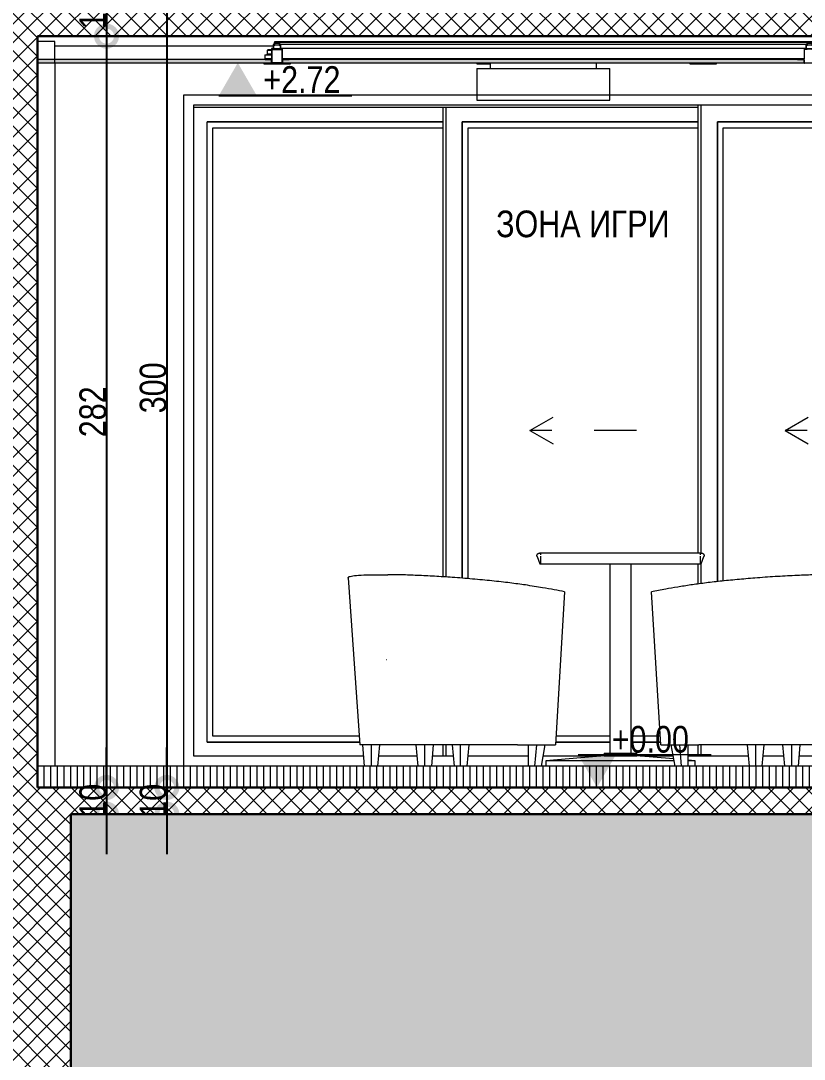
# Model space of a CAD drawing. Header units: centimetres. Extents: x 0 to 25250, y 0 to 2250.
# Drawn here: x 10702 to 10996.3, y 197.9 to 587.7 of the extents above; entities that cross this region are included whole.
import ezdxf

# ---------------------------------------------------------------- set-up
doc = ezdxf.new("R2010")
doc.units = ezdxf.units.CM
doc.linetypes.add('17-View-1$0$Dash', pattern=[31.75, 15.875, -15.875])
doc.linetypes.add('20-View-2$0$Dash', pattern=[31.75, 15.875, -15.875])
for name, color, linetype, lineweight in [('A-ANNO-DIMS', 7, 'Continuous', 9), ('A-ANNO-NOTE', 7, 'Continuous', 9), ('A-AREA-IDEN', 7, 'Continuous', 9), ('A-CLNG', 7, 'Continuous', 15), ('A-CLNG-PATT', 7, 'Continuous', 15), ('A-DETL', 7, 'Continuous', 9), ('A-DETL-GENF', 7, 'Continuous', 9), ('A-DETL-MBND', 7, 'Continuous', 9), ('A-DOOR', 7, 'Continuous', 9), ('A-DOOR-FRAM', 7, 'Continuous', 15), ('A-FLOR-FNSH', 7, 'Continuous', 9), ('A-FLOR-LEVL', 7, 'Continuous', 9), ('A-FLOR-MCUT', 7, 'Continuous', 9), ('A-FLOR-PATT', 7, 'Continuous', 9), ('A-GENM', 7, 'Continuous', 9), ('A-GLAZ', 7, 'Continuous', 5), ('A-GLAZ-HDLN', 7, '17-View-1$0$Dash', 5), ('A-WALL', 7, 'Continuous', 9), ('A-WALL-PATT', 7, 'Continuous', 9), ('E-LITE-EQPM', 7, 'Continuous', 9), ('G-ANNO-DIMS', 7, 'Continuous', 9), ('I-FURN', 7, 'Continuous', 9), ('S-COLS', 7, 'Continuous', 9)]:
    doc.layers.add(name, color=color, linetype=linetype, lineweight=lineweight)
doc.styles.add('20-View-2$0$Arial Narrow', font='ARIALN.TTF', dxfattribs={"height": 10})
doc.styles.add('20-View-2$0$Arial Narrow_1', font='ARIALN.TTF', dxfattribs={"height": 10})
doc.dimstyles.new('20-View-2$0$TEC_DIM', dxfattribs={"dimscale": 30.48, "dimtxt": 10.23431, "dimasz": 0.492126, "dimexe": 0.393701, "dimexo": 0.246063, "dimgap": 0, "dimtad": 1, "dimdec": 0, "dimzin": 0, "dimdsep": 46, "dimtxsty": '20-View-2$0$Arial Narrow', "dimblk1": '20-View-2$0$_DotSmall', "dimblk2": '20-View-2$0$_DotSmall', "dimsah": 1, "dimcen": 0.09, "dimazin": 0, "dimtfac": 1, "dimtdec": 4, "dimtix": 1, "dimtmove": 0, "dimatfit": 3, "dimfxl": 1, "dimtvp": 1, "dimtolj": 1, "dimtzin": 0, "dimarcsym": 2})
pattern_1 = [(45, (10354.618, 595.541), (-3.535534, 3.535534), []), (135, (10354.618, 595.541), (-3.535534, -3.535534), [])]

# ---------------------------------------------------------------- blocks, each defined once
blk = doc.blocks.new('TU SF 1 - Schiebetüre Aufgesetzt - ML - 885 x 2135-2435080-2-2')
at = {"layer": 'A-DOOR-FRAM'}
for p, q in [((1370.64, 280), (1364.14, 280)), ((1364.14, 280), (1364.14, 272)), ((1370.64, 272), (1370.64, 280)), ((1364.14, 272), (1370.64, 272))]:
    blk.add_line(p, q, dxfattribs=at)
blk = doc.blocks.new('TU SF 1 - Schiebetüre Aufgesetzt - ML - 885 x 2135-2435081-2-2')
at = {"layer": 'A-DOOR', "lineweight": 15}
blk.add_line((1370.64, 272), (1370.64, 8), dxfattribs=at)
blk = doc.blocks.new('SLIDING - TRIPLE - SL_SL_SL - 300x252-2510870-2-2')
at = {"layer": 'A-GLAZ'}
for p, q in [((1422.94, 11.8), (1422.94, 256.2)), ((1422.94, 256.2), (1715.34, 256.2)), ((1612.33, 255.25), (1422.94, 255.25)), ((1516.5, 79.08), (1516.5, 255.25)), ((1517.53, 255.25), (1517.53, 79.01)), ((1517.53, 255.25), (1517.53, 79.01)), ((1612.33, 88), (1612.33, 256.05)), ((1613.36, 256.05), (1612.33, 256.05)), ((1613.36, 256.05), (1613.36, 88)), ((1613.36, 256.05), (1613.36, 88)), ((1715.34, 256.05), (1613.36, 256.05)), ((1715.34, 256.2), (1715.34, 11.8)), ((1427.89, 17), (1427.89, 249.85)), ((1516.5, 249.85), (1427.89, 249.85)), ((1427.89, 249.85), (1516.5, 249.85)), ((1427.89, 17), (1427.89, 249.85)), ((1523.73, 249.85), (1523.73, 78.56)), ((1612.33, 249.85), (1523.73, 249.85)), ((1523.73, 78.56), (1523.73, 249.85)), ((1523.73, 249.85), (1612.33, 249.85)), ((1619.56, 249.85), (1619.56, 77.27)), ((1710.39, 249.85), (1619.56, 249.85)), ((1619.56, 77.27), (1619.56, 249.85)), ((1619.56, 249.85), (1710.39, 249.85)), ((1710.39, 249.85), (1710.39, 17)), ((1710.39, 249.85), (1710.39, 17)), ((1430.09, 247.65), (1516.5, 247.65)), ((1430.09, 19.2), (1430.09, 247.65)), ((1525.93, 78.38), (1525.93, 247.65)), ((1525.93, 247.65), (1612.33, 247.65)), ((1621.76, 77.51), (1621.76, 247.65)), ((1621.76, 247.65), (1708.19, 247.65)), ((1708.19, 247.65), (1708.19, 19.2)), ((1714.09, 136.8), (1711.69, 136.8)), ((1711.69, 136.74), (1711.69, 136.8)), ((1711.69, 135.67), (1711.69, 136.74)), ((1714.09, 136.8), (1714.09, 136.74)), ((1714.09, 136.74), (1714.09, 135.67)), ((1711.69, 135.52), (1711.69, 135.67)), ((1711.69, 135.52), (1711.69, 113)), ((1714.09, 135.67), (1714.09, 135.52)), ((1714.09, 113), (1714.09, 135.52)), ((1711.22, 117.5), (1711.22, 104.83)), ((1714.57, 104.83), (1714.57, 117.5)), ((1612.33, 76.39), (1612.33, 84)), ((1613.36, 84), (1613.36, 76.53)), ((1613.36, 84), (1613.36, 76.53)), ((1427.89, 17), (1485.14, 17)), ((1485.14, 17), (1427.89, 17)), ((1484.99, 19.2), (1430.09, 19.2)), ((1516.5, 11.8), (1516.5, 16)), ((1517.53, 16), (1517.53, 11.8)), ((1517.53, 16), (1517.53, 11.8)), ((1558.74, 17), (1579.14, 17)), ((1579.14, 17), (1558.74, 17)), ((1579.14, 19.2), (1558.87, 19.2)), ((1598.11, 19.2), (1587.14, 19.2)), ((1587.14, 17), (1598.24, 17)), ((1598.24, 17), (1587.14, 17)), ((1612.33, 11.8), (1612.33, 16)), ((1613.36, 16), (1613.36, 11.8)), ((1613.36, 16), (1613.36, 11.8)), ((1671.84, 17), (1710.39, 17)), ((1710.39, 17), (1671.84, 17)), ((1708.19, 19.2), (1671.98, 19.2)), ((1486.7, 11.8), (1422.94, 11.8)), ((1506.83, 11.8), (1492.32, 11.8)), ((1520.28, 11.8), (1512.45, 11.8)), ((1548.54, 11.8), (1525.91, 11.8)), ((1575.72, 11.8), (1554.16, 11.8)), ((1602.82, 11.8), (1590.57, 11.8)), ((1631.07, 11.8), (1608.44, 11.8)), ((1644.52, 11.8), (1636.7, 11.8)), ((1664.66, 11.8), (1650.15, 11.8)), ((1715.34, 11.8), (1670.28, 11.8))]:
    blk.add_line(p, q, dxfattribs=at)
for centre, radius, start, end in [((1712.89, 117.5), 1.68, 135.8789, 180), ((1712.89, 117.5), 1.67, 0, 44.1211), ((1712.89, 113), 1.2, 180, 360), ((1712.89, 104.83), 1.67, 180, 360)]:
    blk.add_arc(centre, radius, start, end, dxfattribs=at)
at = {"layer": 'A-GLAZ-HDLN'}
for p, q in [((1549.14, 134), (1557.8, 139)), ((1644.98, 134), (1653.64, 139)), ((1549.14, 134), (1557.8, 129)), ((1589.14, 134), (1549.14, 134)), ((1644.98, 134), (1653.64, 129)), ((1684.98, 134), (1644.98, 134))]:
    blk.add_line(p, q, dxfattribs=at)
blk = doc.blocks.new('Furniture_Table_Cafe - Furniture_Table_Cafe-V39-2-2')
at = {"layer": 'I-FURN', "color": 253, "true_color": 0xaaaaaa}
for p, q in [((1551.83, 86.64), (1552.84, 84)), ((1553.14, 88), (1553.14, 87.3)), ((1553.14, 86.85), (1553.14, 84)), ((1613.14, 87.3), (1613.14, 88)), ((1613.14, 84), (1613.14, 86.85)), ((1613.44, 84), (1614.46, 86.64)), ((1552.84, 84), (1613.44, 84)), ((1579.14, 84), (1579.14, 12.92)), ((1587.14, 12.92), (1587.14, 84)), ((1577.06, 11.92), (1555.14, 10)), ((1577.06, 12.92), (1577.06, 11.92)), ((1577.06, 12.92), (1589.23, 12.92)), ((1577.06, 11.92), (1589.23, 11.92)), ((1589.23, 11.92), (1589.23, 12.92)), ((1603.01, 10.71), (1589.23, 11.92)), ((1555.14, 10), (1555.14, 8)), ((1603.24, 10), (1555.14, 10)), ((1611.14, 10), (1608.44, 10.24)), ((1611.14, 10), (1608.49, 10)), ((1611.14, 8), (1611.14, 10))]:
    blk.add_line(p, q, dxfattribs=at)
at = {"layer": 'I-FURN', "color": 253, "true_color": 0xaaaaaa, "flags": 128}
for points in [[(1551.83, 86.64), (1551.82, 86.68), (1551.8, 86.72), (1551.79, 86.76), (1551.78, 86.79), (1551.78, 86.83), (1551.77, 86.87), (1551.77, 86.91), (1551.76, 86.95), (1551.76, 86.99), (1551.76, 87.03), (1551.77, 87.07), (1551.77, 87.11), (1551.77, 87.15), (1551.78, 87.19), (1551.79, 87.23), (1551.8, 87.27), (1551.81, 87.31), (1551.82, 87.35), (1551.84, 87.38), (1551.86, 87.42), (1551.87, 87.46), (1551.89, 87.49), (1551.91, 87.53), (1551.93, 87.56), (1551.96, 87.59), (1551.98, 87.62), (1552.01, 87.65), (1552.03, 87.68), (1552.06, 87.71), (1552.09, 87.74), (1552.12, 87.77), (1552.15, 87.79), (1552.18, 87.82), (1552.22, 87.84), (1552.25, 87.86), (1552.29, 87.88), (1552.32, 87.9), (1552.36, 87.91), (1552.39, 87.93), (1552.43, 87.94), (1552.47, 87.96), (1552.51, 87.97), (1552.55, 87.98), (1552.59, 87.98), (1552.63, 87.99), (1552.67, 88), (1552.71, 88), (1552.75, 88), (1552.76, 88)], [(1613.52, 88), (1613.5, 88), (1613.43, 88), (1613.31, 88), (1613.14, 88), (1612.92, 88), (1612.65, 88), (1612.34, 88), (1611.98, 88), (1611.58, 88), (1611.13, 88), (1610.63, 88), (1610.09, 88), (1609.51, 88), (1608.88, 88), (1608.22, 88), (1607.51, 88), (1606.77, 88), (1605.98, 88), (1605.16, 88), (1604.31, 88), (1603.42, 88), (1602.5, 88), (1601.55, 88), (1600.57, 88), (1599.56, 88), (1598.52, 88), (1597.46, 88), (1596.38, 88), (1595.28, 88), (1594.15, 88), (1593.01, 88), (1591.85, 88), (1590.68, 88), (1589.5, 88), (1588.31, 88), (1587.11, 88), (1585.9, 88), (1584.69, 88), (1583.47, 88), (1582.26, 88), (1581.04, 88), (1579.83, 88), (1578.63, 88), (1577.43, 88), (1576.24, 88), (1575.06, 88), (1573.9, 88), (1572.75, 88), (1571.62, 88), (1570.5, 88), (1569.41, 88), (1568.33, 88), (1567.28, 88), (1566.26, 88), (1565.26, 88), (1564.3, 88), (1563.36, 88), (1562.45, 88), (1561.58, 88), (1560.74, 88), (1559.94, 88), (1559.17, 88), (1558.45, 88), (1557.76, 88), (1557.11, 88), (1556.51, 88), (1555.94, 88), (1555.42, 88), (1554.95, 88), (1554.52, 88), (1554.13, 88), (1553.8, 88), (1553.51, 88), (1553.26, 88), (1553.07, 88), (1552.92, 88), (1552.82, 88), (1552.77, 88), (1552.76, 88)], [(1552.76, 88), (1552.79, 88), (1552.86, 88), (1552.98, 88), (1553.15, 88)], [(1613.11, 88), (1613.22, 88), (1613.37, 88), (1613.47, 88), (1613.52, 88), (1613.52, 88)], [(1613.52, 88), (1613.56, 88), (1613.6, 88), (1613.64, 87.99), (1613.68, 87.99), (1613.72, 87.98), (1613.76, 87.97), (1613.8, 87.96), (1613.84, 87.95), (1613.88, 87.94), (1613.91, 87.92), (1613.95, 87.9), (1613.99, 87.89), (1614.02, 87.87), (1614.06, 87.85), (1614.09, 87.83), (1614.12, 87.8), (1614.15, 87.78), (1614.18, 87.75), (1614.21, 87.72), (1614.24, 87.7), (1614.27, 87.67), (1614.29, 87.64), (1614.32, 87.61), (1614.34, 87.57), (1614.37, 87.54), (1614.39, 87.51), (1614.41, 87.47), (1614.42, 87.44), (1614.44, 87.4), (1614.46, 87.36), (1614.47, 87.32), (1614.48, 87.29), (1614.49, 87.25), (1614.5, 87.21), (1614.51, 87.17), (1614.52, 87.13), (1614.52, 87.09), (1614.52, 87.05), (1614.52, 87.01), (1614.52, 86.97), (1614.52, 86.93), (1614.52, 86.89), (1614.51, 86.85), (1614.51, 86.81), (1614.5, 86.77), (1614.49, 86.73), (1614.48, 86.7), (1614.46, 86.66), (1614.46, 86.64)]]:
    blk.add_lwpolyline(points, dxfattribs=at)
blk = doc.blocks.new('Furniture_Crescent_Armchair - 870x580x380mm-V40-2-2')
at = {"layer": 'I-FURN', "color": 253, "true_color": 0xaaaaaa}
blk.add_line((1480.82, 78.72), (1485.2, 16), dxfattribs=at)
blk.add_open_spline([(1480.85, 78.84), (1480.8, 78.76), (1480.81, 78.68), (1480.86, 78.59)], degree=3, dxfattribs=at)
blk = doc.blocks.new('Furniture_Crescent_Armchair - 870x580x380mm-V41-2-2')
at = {"layer": 'I-FURN', "color": 253, "true_color": 0xaaaaaa}
for p, q in [((1661.25, 79.85), (1665.5, 79.85)), ((1671.78, 16), (1676.16, 78.72)), ((1598.3, 16), (1594.84, 73.47)), ((1598.3, 16), (1612.53, 16)), ((1602.08, 16), (1603.49, 8)), ((1605.26, 16), (1605.97, 8)), ((1608.44, 16), (1608.44, 8)), ((1658.1, 16), (1612.53, 16)), ((1630.7, 16), (1631.41, 8)), ((1633.88, 16), (1633.88, 8)), ((1636.36, 8), (1637.07, 16)), ((1644.86, 8), (1644.15, 16)), ((1647.33, 16), (1647.33, 8)), ((1650.52, 16), (1649.81, 8)), ((1662.34, 16), (1658.1, 16)), ((1671.78, 16), (1662.34, 16)), ((1664.29, 16), (1665, 8)), ((1667.47, 8), (1667.47, 16)), ((1670.65, 16), (1669.95, 8))]:
    blk.add_line(p, q, dxfattribs=at)
at = {"layer": 'I-FURN', "color": 253, "true_color": 0xaaaaaa, "flags": 128}
blk.add_lwpolyline([(1661.56, 48), (1661.66, 48), (1661.76, 47.99)], dxfattribs=at)
at = {"layer": 'I-FURN', "color": 253, "true_color": 0xaaaaaa}
for points, knots in [([(1661.25, 79.85), (1660.35, 79.85), (1658.47, 79.84), (1654.34, 79.76), (1648.65, 79.55), (1641.25, 79.15), (1633.9, 78.63), (1626.9, 78.03), (1620.49, 77.39), (1615.58, 76.82), (1612, 76.35), (1610.36, 76.12), (1609.56, 76)], [-1, -1, -1, -1, -0.933824, -0.867647, -0.735294, -0.602941, -0.470588, -0.352941, -0.235294, -0.117647, -0.058824, 0, 0, 0, 0]), ([(1665.5, 79.85), (1666.3, 79.85), (1667.82, 79.84), (1670.54, 79.78), (1673.29, 79.61), (1675.43, 79.29), (1676.19, 78.93), (1676.17, 78.68), (1676.11, 78.59)], [0, 0, 0, 0, 0.0588235, 0.1176471, 0.2352941, 0.3529412, 0.4705882, 0.5294118, 0.5294118, 0.5294118, 0.5294118]), ([(1609.56, 76), (1607.85, 75.74), (1604.57, 75.23), (1599.56, 74.38), (1596.47, 73.8), (1594.84, 73.47)], [-1, -1, -1, -1, -0.7, -0.4, 0, 0, 0, 0])]:
    blk.add_open_spline(points, degree=3, knots=knots, dxfattribs=at)
blk = doc.blocks.new('Furniture_Crescent_Armchair - 870x580x380mm-V42-2-2')
at = {"layer": 'I-FURN', "color": 253, "true_color": 0xaaaaaa}
for p, q in [((1480.82, 78.72), (1485.2, 16)), ((1491.48, 79.85), (1495.72, 79.85)), ((1562.14, 73.47), (1558.68, 16)), ((1494.64, 16), (1485.2, 16)), ((1487.03, 8), (1486.32, 16)), ((1489.51, 16), (1489.51, 8)), ((1491.98, 8), (1492.69, 16)), ((1498.88, 16), (1494.64, 16)), ((1544.45, 16), (1498.88, 16)), ((1507.17, 8), (1506.46, 16)), ((1509.64, 8), (1509.64, 16)), ((1512.83, 16), (1512.12, 8)), ((1519.91, 16), (1520.62, 8)), ((1523.09, 8), (1523.09, 16)), ((1525.57, 8), (1526.28, 16)), ((1544.45, 16), (1558.68, 16)), ((1548.54, 8), (1548.54, 16)), ((1551.01, 8), (1551.72, 16)), ((1553.48, 8), (1554.9, 16))]:
    blk.add_line(p, q, dxfattribs=at)
at = {"layer": 'I-FURN', "color": 253, "true_color": 0xaaaaaa, "flags": 128}
blk.add_lwpolyline([(1495.23, 47.99), (1495.33, 48), (1495.42, 48)], dxfattribs=at)
at = {"layer": 'I-FURN', "color": 253, "true_color": 0xaaaaaa}
for points, knots in [([(1480.86, 78.59), (1480.73, 78.79), (1481, 79.15), (1482.99, 79.55), (1485.89, 79.76), (1488.88, 79.84), (1490.58, 79.85), (1491.48, 79.85)], [0.4705882, 0.4705882, 0.4705882, 0.4705882, 0.6029412, 0.7352941, 0.8676471, 0.9338235, 1, 1, 1, 1]), ([(1547.41, 76), (1546.52, 76.13), (1544.66, 76.4), (1540.59, 76.92), (1534.95, 77.56), (1527.59, 78.26), (1520.24, 78.84), (1513.23, 79.29), (1506.77, 79.61), (1501.81, 79.78), (1498.19, 79.84), (1496.53, 79.85), (1495.72, 79.85)], [-1, -1, -1, -1, -0.933824, -0.867647, -0.735294, -0.602941, -0.470588, -0.352941, -0.235294, -0.117647, -0.058824, 0, 0, 0, 0]), ([(1562.14, 73.47), (1560.92, 73.72), (1558.32, 74.22), (1553.47, 75.06), (1549.7, 75.66), (1547.41, 76)], [-1, -1, -1, -1, -0.7, -0.4, 0, 0, 0, 0])]:
    blk.add_open_spline(points, degree=3, knots=knots, dxfattribs=at)
blk = doc.blocks.new('Spot Elevations - ELEVATION_PROJECT-150941-2-2')
at = {"layer": 'A-ANNO-NOTE'}
blk.add_hatch(color=256, dxfattribs=at).paths.add_polyline_path([(1558.35, 312.39), (1572.66, 312.39), (1565.5, 300)])
blk.add_line((1558.35, 312.39), (1608.35, 312.39), dxfattribs=at)
blk = doc.blocks.new('20-View-2$0$_DotSmall')
at = {"color": 0, "linetype": 'ByBlock', "const_width": 0.5}
blk.add_lwpolyline([(-0.0625, 0, 1), (0.0625, 0, 1)], format="xyb", close=True, dxfattribs=at)
blk = doc.blocks.new('*D3055')
at = {"layer": 'A-ANNO-DIMS', "color": 0, "lineweight": -2, "transparency": 16777216}
for p, q in [((10729.39, 599.88), (10722.24, 599.88)), ((10734.24, 599.88), (10734.24, 581.88)), ((10729.39, 581.88), (10722.24, 581.88))]:
    blk.add_line(p, q, dxfattribs=at)
at = {"layer": 'A-ANNO-DIMS', "color": 0, "lineweight": -2, "transparency": 16777216, "xscale": 15, "yscale": 15, "zscale": 15}
for p, rotation in [((10734.24, 599.88), 90), ((10734.24, 581.88), 270)]:
    blk.add_blockref('20-View-2$0$_DotSmall', p, dxfattribs=dict(at, rotation=rotation))
at = {"layer": 'A-ANNO-DIMS', "color": 0, "transparency": 16777216, "insert": (10729.13, 590.88), "char_height": 10, "width": 15.2053, "attachment_point": 5, "rotation": 90, "style": '20-View-2$0$Arial Narrow'}
blk.add_mtext('\\A1;18', dxfattribs=at)
blk = doc.blocks.new('*D3056')
at = {"layer": 'A-ANNO-DIMS', "color": 0, "lineweight": -2, "transparency": 16777216}
for p, q in [((10729.39, 581.88), (10722.24, 581.88)), ((10734.24, 581.88), (10734.24, 299.88)), ((10729.39, 299.88), (10722.24, 299.88))]:
    blk.add_line(p, q, dxfattribs=at)
at = {"layer": 'A-ANNO-DIMS', "color": 0, "lineweight": -2, "transparency": 16777216, "xscale": 15, "yscale": 15, "zscale": 15}
for p, rotation in [((10734.24, 581.88), 90), ((10734.24, 299.88), 270)]:
    blk.add_blockref('20-View-2$0$_DotSmall', p, dxfattribs=dict(at, rotation=rotation))
at = {"layer": 'A-ANNO-DIMS', "color": 0, "transparency": 16777216, "insert": (10729.13, 440.88), "char_height": 10, "width": 22.8079, "attachment_point": 5, "rotation": 90, "style": '20-View-2$0$Arial Narrow'}
blk.add_mtext('\\A1;282', dxfattribs=at)
blk = doc.blocks.new('*D3057')
at = {"layer": 'A-ANNO-DIMS', "color": 0, "lineweight": -2, "transparency": 16777216}
for p, q in [((10734.24, 299.88), (10734.24, 314.88)), ((10729.39, 299.88), (10722.24, 299.88)), ((10734.24, 299.88), (10734.24, 289.88)), ((10729.39, 289.88), (10722.24, 289.88)), ((10734.24, 289.88), (10734.24, 274.88))]:
    blk.add_line(p, q, dxfattribs=at)
at = {"layer": 'A-ANNO-DIMS', "color": 0, "lineweight": -2, "transparency": 16777216, "xscale": 15, "yscale": 15, "zscale": 15}
for p, rotation in [((10734.24, 299.88), 270), ((10734.24, 289.88), 90)]:
    blk.add_blockref('20-View-2$0$_DotSmall', p, dxfattribs=dict(at, rotation=rotation))
at = {"layer": 'A-ANNO-DIMS', "color": 0, "transparency": 16777216, "insert": (10729.13, 294.88), "char_height": 10, "width": 15.2053, "attachment_point": 5, "rotation": 90, "style": '20-View-2$0$Arial Narrow'}
blk.add_mtext('\\A1;10', dxfattribs=at)
blk = doc.blocks.new('*D3059')
at = {"layer": 'A-ANNO-DIMS', "color": 0, "lineweight": -2, "transparency": 16777216}
for p, q in [((10752.04, 599.88), (10744.89, 599.88)), ((10756.89, 599.88), (10756.89, 299.88)), ((10752.04, 299.88), (10744.89, 299.88))]:
    blk.add_line(p, q, dxfattribs=at)
at = {"layer": 'A-ANNO-DIMS', "color": 0, "lineweight": -2, "transparency": 16777216, "xscale": 15, "yscale": 15, "zscale": 15}
for p, rotation in [((10756.89, 599.88), 90), ((10756.89, 299.88), 270)]:
    blk.add_blockref('20-View-2$0$_DotSmall', p, dxfattribs=dict(at, rotation=rotation))
at = {"layer": 'A-ANNO-DIMS', "color": 0, "transparency": 16777216, "insert": (10751.79, 449.88), "char_height": 10, "width": 22.8079, "attachment_point": 5, "rotation": 90, "style": '20-View-2$0$Arial Narrow'}
blk.add_mtext('\\A1;300', dxfattribs=at)
blk = doc.blocks.new('*D3060')
at = {"layer": 'A-ANNO-DIMS', "color": 0, "lineweight": -2, "transparency": 16777216}
for p, q in [((10756.89, 299.88), (10756.89, 314.88)), ((10752.04, 299.88), (10744.89, 299.88)), ((10756.89, 299.88), (10756.89, 289.88)), ((10752.04, 289.88), (10744.89, 289.88)), ((10756.89, 289.88), (10756.89, 274.88))]:
    blk.add_line(p, q, dxfattribs=at)
at = {"layer": 'A-ANNO-DIMS', "color": 0, "lineweight": -2, "transparency": 16777216, "xscale": 15, "yscale": 15, "zscale": 15}
for p, rotation in [((10756.89, 299.88), 270), ((10756.89, 289.88), 90)]:
    blk.add_blockref('20-View-2$0$_DotSmall', p, dxfattribs=dict(at, rotation=rotation))
at = {"layer": 'A-ANNO-DIMS', "color": 0, "transparency": 16777216, "insert": (10751.79, 294.88), "char_height": 10, "width": 15.2053, "attachment_point": 5, "rotation": 90, "style": '20-View-2$0$Arial Narrow'}
blk.add_mtext('\\A1;10', dxfattribs=at)
blk = doc.blocks.new('Spot Elevations - ELEVATION_PROJECT-V45-2-2')
at = {"layer": 'A-ANNO-NOTE'}
blk.add_hatch(color=256, dxfattribs=at).paths.add_polyline_path([(339.03, 244.61), (353.34, 244.61), (346.18, 257)])
blk.add_line((339.03, 244.61), (389.03, 244.61), dxfattribs=at)
blk = doc.blocks.new('ClearAccent-RS060B-3D - 1xLED5-36-_830-1748929-2-2')
at = {"layer": 'E-LITE-EQPM', "lineweight": 5}
for p, q in [((1450.75, 277), (1450.39, 276.64)), ((1450.75, 277), (1452.03, 277)), ((1449.57, 275), (1449.57, 273.32)), ((1449.57, 275), (1452.07, 275)), ((1449.57, 273.32), (1449.64, 273.25)), ((1449.57, 273.32), (1449.58, 273.32)), ((1450.39, 275.24), (1450.15, 275)), ((1450.39, 276.64), (1450.39, 275.24)), ((1452.05, 276.64), (1450.39, 276.64)), ((1450.39, 275.24), (1452.05, 275.24)), ((1452.05, 275.24), (1450.39, 275.24)), ((1450.85, 275.24), (1450.85, 275)), ((1449.14, 272), (1449.14, 271.5)), ((1454.14, 271.5), (1449.27, 271.5)), ((1459.02, 271.5), (1454.14, 271.5)), ((1459.14, 271.5), (1459.14, 271.83))]:
    blk.add_line(p, q, dxfattribs=at)
blk = doc.blocks.new('ClearAccent-RS060B-3D - 1xLED5-36-_830-V31-2-2')
at = {"layer": 'E-LITE-EQPM', "lineweight": 5}
for p, q in [((1529.14, 271.83), (1529.14, 271.5)), ((1534.14, 271.5), (1529.27, 271.5))]:
    blk.add_line(p, q, dxfattribs=at)
blk = doc.blocks.new('ClearAccent-RS060B-3D - 1xLED5-36-_830-V32-2-2')
at = {"layer": 'E-LITE-EQPM', "lineweight": 5}
for p, q in [((1609.14, 271.83), (1609.14, 271.5)), ((1614.14, 271.5), (1609.27, 271.5)), ((1619.02, 271.5), (1614.14, 271.5)), ((1619.14, 271.5), (1619.14, 271.83))]:
    blk.add_line(p, q, dxfattribs=at)
blk = doc.blocks.new('LIGHT PROFILE - 60-1634594-2-2')
at = {"layer": 'E-LITE-EQPM', "lineweight": 5}
for p, q in [((1017.22, 277), (1021.07, 277)), ((1017.22, 277), (1017.22, 272)), ((1021.07, 272), (1021.07, 277)), ((1021.07, 272), (1017.22, 272))]:
    blk.add_line(p, q, dxfattribs=at)
blk = doc.blocks.new('TRACK LIGHT MAYTONI SYS - 200x276-1638274-2-2')
at = {"layer": 'A-GENM', "lineweight": 5}
for p, q in [((1452.69, 277.38), (1452.09, 277.38)), ((1452.09, 277.38), (1452.09, 273.44)), ((1452.22, 277), (1452.22, 277.08)), ((1452.22, 277.08), (1453.26, 277.08)), ((1453.09, 278.88), (1452.69, 278.88)), ((1452.69, 278.88), (1452.69, 277.38)), ((1452.98, 277.21), (1452.98, 278.62)), ((1452.98, 278.62), (1453.34, 278.62)), ((1453.26, 277.21), (1452.98, 277.21)), ((1453.56, 279.56), (1453.09, 279.56)), ((1453.09, 279.56), (1453.09, 278.88)), ((1453.75, 279.92), (1453.18, 279.92)), ((1453.18, 279.92), (1453.18, 279.79)), ((1453.18, 279.79), (1453.56, 279.79)), ((1453.26, 277.08), (1453.26, 277.21)), ((1455.03, 277.21), (1453.26, 277.21)), ((1455.03, 277.08), (1453.26, 277.08)), ((1453.34, 278.62), (1453.34, 279.37)), ((1453.34, 279.37), (1454.95, 279.37)), ((1454.95, 278.62), (1453.34, 278.62)), ((1453.56, 279.79), (1453.56, 279.56)), ((1453.75, 279.65), (1453.75, 279.92)), ((1454.53, 279.92), (1453.75, 279.92)), ((1454.53, 279.65), (1453.75, 279.65)), ((1454.53, 279.92), (1454.53, 279.65)), ((1455.1, 279.92), (1454.53, 279.92)), ((1454.73, 279.56), (1454.73, 279.79)), ((1454.73, 279.79), (1455.1, 279.79)), ((1455.19, 279.56), (1454.73, 279.56)), ((1454.95, 279.37), (1454.95, 278.62)), ((1454.95, 278.62), (1455.31, 278.62)), ((1455.31, 277.21), (1455.03, 277.21)), ((1455.03, 277.21), (1455.03, 277.08)), ((1455.03, 277.08), (1456.07, 277.08)), ((1455.1, 279.79), (1455.1, 279.92)), ((1653.18, 279.92), (1455.1, 279.92)), ((1653.18, 279.79), (1455.1, 279.79)), ((1455.19, 278.88), (1455.19, 279.56)), ((1653.09, 279.56), (1455.19, 279.56)), ((1455.6, 278.88), (1455.19, 278.88)), ((1455.31, 278.62), (1455.31, 277.21)), ((1455.6, 277.38), (1455.6, 278.88)), ((1652.69, 278.88), (1455.6, 278.88)), ((1456.2, 277.38), (1455.6, 277.38)), ((1456.07, 277.08), (1456.07, 277)), ((1456.2, 273.44), (1456.2, 277.38)), ((1652.09, 277.38), (1456.2, 277.38)), ((1652.69, 277.38), (1652.09, 277.38)), ((1652.09, 277.38), (1652.09, 273.44)), ((1652.22, 277), (1652.22, 277.08)), ((1652.22, 277.08), (1653.26, 277.08)), ((1653.09, 278.88), (1652.69, 278.88)), ((1652.69, 278.88), (1652.69, 277.38)), ((1652.98, 277.21), (1652.98, 278.62)), ((1652.98, 278.62), (1653.34, 278.62)), ((1653.26, 277.21), (1652.98, 277.21)), ((1653.56, 279.56), (1653.09, 279.56)), ((1653.09, 279.56), (1653.09, 278.88)), ((1653.75, 279.92), (1653.18, 279.92)), ((1653.18, 279.92), (1653.18, 279.79)), ((1653.18, 279.79), (1653.56, 279.79)), ((1653.26, 277.08), (1653.26, 277.21)), ((1655.03, 277.21), (1653.26, 277.21)), ((1655.03, 277.08), (1653.26, 277.08)), ((1653.34, 278.62), (1653.34, 279.37)), ((1653.34, 279.37), (1654.95, 279.37)), ((1654.95, 278.62), (1653.34, 278.62)), ((1653.56, 279.79), (1653.56, 279.56)), ((1653.75, 279.65), (1653.75, 279.92)), ((1654.53, 279.92), (1653.75, 279.92)), ((1654.53, 279.65), (1653.75, 279.65)), ((1655.1, 279.92), (1654.53, 279.92)), ((1654.53, 279.92), (1654.53, 279.65)), ((1654.73, 279.56), (1654.73, 279.79)), ((1654.73, 279.79), (1655.1, 279.79)), ((1655.19, 279.56), (1654.73, 279.56)), ((1654.95, 279.37), (1654.95, 278.62)), ((1654.95, 278.62), (1655.31, 278.62)), ((1655.31, 277.21), (1655.03, 277.21)), ((1655.03, 277.21), (1655.03, 277.08)), ((1655.03, 277.08), (1656.07, 277.08)), ((1655.1, 279.79), (1655.1, 279.92)), ((1655.19, 278.88), (1655.19, 279.56)), ((1655.6, 278.88), (1655.19, 278.88)), ((1655.31, 278.62), (1655.31, 277.21)), ((1655.6, 277.38), (1655.6, 278.88)), ((1656.2, 277.38), (1655.6, 277.38)), ((1656.07, 277.08), (1656.07, 277)), ((1656.2, 273.44), (1656.2, 277.38)), ((1452.09, 273.44), (1449.64, 273.44)), ((1449.64, 273.44), (1449.64, 273.25)), ((1449.64, 273.25), (1452.09, 273.25)), ((1452.09, 273.25), (1452.09, 271.83)), ((1458.64, 273.44), (1456.2, 273.44)), ((1456.2, 271.83), (1456.2, 273.25)), ((1456.2, 273.25), (1458.64, 273.25)), ((1458.64, 273.25), (1458.64, 273.44)), ((1649.64, 273.44), (1458.64, 273.44)), ((1652.09, 273.44), (1649.64, 273.44)), ((1649.64, 273.44), (1649.64, 273.25)), ((1649.64, 273.25), (1652.09, 273.25)), ((1652.09, 273.25), (1652.09, 271.83)), ((1658.64, 273.44), (1656.2, 273.44)), ((1656.2, 271.83), (1656.2, 273.25)), ((1656.2, 273.25), (1658.64, 273.25)), ((1658.64, 273.25), (1658.64, 273.44)), ((1452.09, 271.83), (1452.22, 271.83)), ((1452.22, 271.83), (1452.22, 272)), ((1456.07, 271.83), (1452.22, 271.83)), ((1456.07, 272), (1456.07, 271.83)), ((1456.07, 271.83), (1456.2, 271.83)), ((1534.14, 271.83), (1456.2, 271.83)), ((1652.09, 271.83), (1574.14, 271.83)), ((1652.09, 271.83), (1652.22, 271.83)), ((1652.22, 271.83), (1652.22, 272)), ((1656.07, 271.83), (1652.22, 271.83)), ((1656.07, 272), (1656.07, 271.83)), ((1656.07, 271.83), (1656.2, 271.83))]:
    blk.add_line(p, q, dxfattribs=at)
blk = doc.blocks.new('Deckenleuchte rund mit Ring Aufbau - 50-1639389-2-2')
at = {"layer": 'E-LITE-EQPM', "lineweight": 5}
for p, q in [((1529.14, 269.81), (1529.14, 258.03)), ((1529.14, 269.81), (1579.14, 269.81)), ((1534.14, 272), (1534.14, 269.81)), ((1574.14, 269.81), (1574.14, 272)), ((1579.14, 258.03), (1579.14, 269.81)), ((1529.14, 258.03), (1579.14, 258.03))]:
    blk.add_line(p, q, dxfattribs=at)

msp = doc.modelspace()

# ---------------------------------------------------------------- hatches: boundary and pattern name
at = {"layer": 'A-CLNG-PATT', "true_color": 0xffff80}
h = msp.add_hatch(color=51, dxfattribs=at)
h.paths.add_polyline_path([(10708.28, 571.88), (10796.23, 571.88), (10796.23, 573.13), (10708.28, 573.13)])
h.paths.add_polyline_path([(11088.28, 571.88), (11088.28, 573.13), (11000.33, 573.13), (11000.33, 571.88), (11074.82, 571.88)])
h.paths.add_polyline_path([(10800.33, 571.88), (10996.23, 571.88), (10996.23, 573.13), (10800.33, 573.13), (10800.33, 572.74)])
at = {"layer": 'A-DETL-GENF'}
h = msp.add_hatch(dxfattribs=at)
h.set_pattern_fill('FP2_22', color=256, style=0, pattern_type=2)
h.set_pattern_definition([(0, (10354.618, 595.54), (19.05, 19.05), [19.05, -19.05]), (0, (10354.618, 602.685), (19.05, 19.05), [19.05, -19.05]), (0, (10354.618, 609.828), (19.05, 19.05), [19.05, -19.05]), (90, (10357, 612.21), (-19.05, 19.05), [19.05, -19.05]), (90, (10364.143, 612.21), (-19.05, 19.05), [19.05, -19.05]), (90, (10371.287, 612.21), (-19.05, 19.05), [19.05, -19.05])])
h.paths.add_polyline_path([(10299.45, 181.51), (10669.22, 181.51), (10669.22, 184.38), (10670.78, 184.38), (10670.78, 289.88), (10078.28, 289.88), (10078.28, 184.38), (10079.8, 184.38), (10079.8, 181.51), (10242.1, 181.51)])
h.paths.add_polyline_path([(9501.89, 181.51), (9566.72, 181.51), (9566.72, 184.38), (9568.28, 184.38), (9568.28, 199.88), (9553.28, 199.88), (9553.28, 269.88), (9378.53, 269.88), (9378.53, 181.51)])
h.paths.add_polyline_path([(11352.4, 181.51), (11352.4, 269.88), (11143.28, 269.88), (11143.28, 199.88), (11128.28, 199.88), (11128.28, 184.38), (11129.8, 184.38), (11129.8, 181.51), (11229.03, 181.51)])
h.paths.add_polyline_path([(9619.8, 181.51), (10026.72, 181.51), (10026.72, 184.38), (10028.28, 184.38), (10028.28, 289.88), (9618.28, 289.88), (9618.28, 184.38), (9619.8, 184.38), (9619.8, 181.84)])
h.paths.add_polyline_path([(11071.91, 181.51), (11076.72, 181.51), (11076.72, 184.38), (11078.28, 184.38), (11078.28, 289.88), (10720.78, 289.88), (10720.78, 184.38), (10722.3, 184.38), (10722.3, 181.51), (10982.3, 181.51)])
at = {"layer": 'A-FLOR-PATT'}
h = msp.add_hatch(dxfattribs=at)
h.set_pattern_fill('FP2_21', color=256, style=0, pattern_type=2)
h.set_pattern_definition(pattern_1)
h.paths.add_polyline_path([(10365.46, 581.88), (11128.28, 581.88), (11128.28, 599.88), (9488.28, 599.88), (9488.28, 581.88), (10350.04, 581.88)])
at = {"layer": 'A-FLOR-PATT', "true_color": 0x787878}
h = msp.add_hatch(dxfattribs=at)
h.set_pattern_fill('FP2_16', color=8, angle=-180, style=0, pattern_type=2)
h.set_pattern_definition([(270, (10348.2802, 307.8798), (2.5, 2e-16), [])])
h.paths.add_polyline_path([(9593.28, 299.88), (10028.28, 299.88), (10028.28, 307.88), (9593.28, 307.88)])
h.paths.add_polyline_path([(11128.28, 299.88), (11128.28, 307.88), (10708.28, 307.88), (10708.28, 299.88), (11121.09, 299.88)])
h.paths.add_polyline_path([(10053.28, 299.88), (10683.28, 299.88), (10683.28, 307.88), (10053.28, 307.88)])
at = {"layer": 'A-FLOR-PATT'}
h = msp.add_hatch(dxfattribs=at)
h.set_pattern_fill('FP2_21', color=256, style=0, pattern_type=2)
h.set_pattern_definition(pattern_1)
h.paths.add_polyline_path([(9618.28, 289.88), (11128.28, 289.88), (11128.28, 299.88), (9568.28, 299.88), (9568.28, 289.88)])
at = {"layer": 'A-WALL-PATT'}
h = msp.add_hatch(dxfattribs=at)
h.set_pattern_fill('FP2_21', color=256, style=0, pattern_type=2)
h.set_pattern_definition(pattern_1)
h.paths.add_polyline_path([(10697.69, 181.84), (10699.59, 184.38), (10720.78, 184.38), (10720.78, 289.88), (10670.78, 289.88), (10670.78, 184.38), (10691.97, 184.38), (10693.88, 186.92), (10695.78, 184.38)])
at = {"layer": 'S-COLS'}
h = msp.add_hatch(dxfattribs=at)
h.set_pattern_fill('FP2_21', color=256, style=0, pattern_type=2)
h.set_pattern_definition(pattern_1)
h.paths.add_polyline_path([(10708.28, 299.88), (10708.28, 581.88), (10683.28, 581.88), (10683.28, 299.88)])

# ---------------------------------------------------------------- linework, layer by layer
at = {"layer": 'A-CLNG', "lineweight": 5}
for p, q in [((10796.23, 573.13), (10708.28, 573.13)), ((10708.28, 573.13), (10708.28, 571.88)), ((10796.23, 571.88), (10796.23, 573.13)), ((10996.23, 573.13), (10800.33, 573.13)), ((10800.33, 573.13), (10800.33, 571.88)), ((10996.23, 571.88), (10996.23, 573.13)), ((10708.28, 571.88), (10796.23, 571.88)), ((10800.33, 571.88), (10996.23, 571.88))]:
    msp.add_line(p, q, dxfattribs=at)
at = {"layer": 'A-DETL', "color": 7, "lineweight": 30}
for p, q in [((10708.28, 307.88), (10708.28, 581.88)), ((10708.28, 299.88), (10708.28, 307.88)), ((11078.28, 289.88), (10720.78, 289.88)), ((10720.78, 289.88), (10720.78, 184.38))]:
    msp.add_line(p, q, dxfattribs=at)
at = {"layer": 'A-DETL-MBND'}
msp.add_line((10763.28, 559.88), (11063.28, 559.88), dxfattribs=at)
at = {"layer": 'A-FLOR-FNSH', "lineweight": 30}
for p, q in [((10708.28, 581.88), (11103.28, 581.88)), ((10708.28, 299.88), (11128.28, 299.88))]:
    msp.add_line(p, q, dxfattribs=at)
at = {"layer": 'A-FLOR-FNSH'}
msp.add_line((11128.28, 307.88), (10708.28, 307.88), dxfattribs=at)
at = {"layer": 'A-FLOR-LEVL', "linetype": '20-View-2$0$Dash'}
msp.add_line((9379.47, 299.88), (11278.33, 299.88), dxfattribs=at)
at = {"layer": 'A-FLOR-MCUT'}
msp.add_line((10708.28, 307.88), (10708.28, 299.88), dxfattribs=at)
at = {"layer": 'A-WALL', "lineweight": 5}
msp.add_line((10796.83, 578.13), (10714.78, 578.13), dxfattribs=at)
at = {"layer": 'A-WALL'}
msp.add_line((10763.28, 307.88), (10763.28, 559.88), dxfattribs=at)

# ---------------------------------------------------------------- block references
at = {"layer": 'A-DOOR'}
msp.add_blockref('TU SF 1 - Schiebetüre Aufgesetzt - ML - 885 x 2135-2435081-2-2', (9344.14, 299.88), dxfattribs=at)
at = {"layer": 'A-DOOR-FRAM'}
msp.add_blockref('TU SF 1 - Schiebetüre Aufgesetzt - ML - 885 x 2135-2435080-2-2', (9344.14, 299.88), dxfattribs=at)
at = {"layer": 'A-GENM', "lineweight": 5}
msp.add_blockref('TRACK LIGHT MAYTONI SYS - 200x276-1638274-2-2', (9344.14, 299.88), dxfattribs=at)
at = {"layer": 'A-GLAZ'}
msp.add_blockref('SLIDING - TRIPLE - SL_SL_SL - 300x252-2510870-2-2', (9344.14, 299.88), dxfattribs=at)
at = {"layer": 'E-LITE-EQPM', "lineweight": 5}
for name, p in [('ClearAccent-RS060B-3D - 1xLED5-36-_830-1748929-2-2', (9344.14, 299.88)), ('LIGHT PROFILE - 60-1634594-2-2', (9779.14, 299.88)), ('Deckenleuchte rund mit Ring Aufbau - 50-1639389-2-2', (9344.14, 299.88)), ('ClearAccent-RS060B-3D - 1xLED5-36-_830-V31-2-2', (9344.14, 299.88)), ('ClearAccent-RS060B-3D - 1xLED5-36-_830-V32-2-2', (9344.14, 299.88))]:
    msp.add_blockref(name, p, dxfattribs=at)
at = {"layer": 'G-ANNO-DIMS'}
for name, p in [('Spot Elevations - ELEVATION_PROJECT-V45-2-2', (10437.37, 314.88)), ('Spot Elevations - ELEVATION_PROJECT-150941-2-2', (9352.97, -0.12))]:
    msp.add_blockref(name, p, dxfattribs=at)
at = {"layer": 'I-FURN', "color": 253, "true_color": 0xaaaaaa}
for name in ['Furniture_Table_Cafe - Furniture_Table_Cafe-V39-2-2', 'Furniture_Crescent_Armchair - 870x580x380mm-V42-2-2', 'Furniture_Crescent_Armchair - 870x580x380mm-V40-2-2', 'Furniture_Crescent_Armchair - 870x580x380mm-V41-2-2']:
    msp.add_blockref(name, (9344.14, 299.88), dxfattribs=at)

# ---------------------------------------------------------------- texts
at = {"layer": 'A-AREA-IDEN', "insert": (10913.14, 506.28), "char_height": 10, "width": 66.45, "attachment_point": 8, "line_spacing_factor": 0.949189, "style": '20-View-2$0$Arial Narrow_1'}
msp.add_mtext('\\pt63.5,127,190.5,254,317.5,381,444.5,508,571.5,635,698.5,762,825.5,889,952.5,1016,1079.5,1143,1206.5,1270,1333.5,1397,1460.5,1524,1587.5,1651,1714.5,1778,1841.5,1905,1968.5,2032;{\\fArial Narrow|b0|i0|c204|p34;ЗОНА ИГРИ}', dxfattribs=at)
at = {"layer": 'G-ANNO-DIMS', "char_height": 10, "width": 34.7536, "attachment_point": 1, "line_spacing_factor": 0.974696, "style": '20-View-2$0$Arial Narrow'}
for s, insert in [('+2.72', (10793.12, 570.6)), ('+0.00', (10923.99, 322.97))]:
    msp.add_mtext(s, dxfattribs=dict(at, insert=insert))

# ---------------------------------------------------------------- dimensions: what is measured, and where the dimension line sits
at = {"layer": 'A-ANNO-DIMS'}
for base, p1, p2, override, picture, middle in [((10734.24, 581.88), (10736.89, 599.88), (10736.89, 581.88), {"dimpost": '<>', "dimfxl": 18}, '*D3055', (10729.13, 590.88)), ((10756.89, 299.88), (10759.54, 599.88), (10759.54, 299.88), {"dimpost": '<>', "dimfxl": 300}, '*D3059', (10751.79, 449.88)), ((10734.24, 299.88), (10736.89, 581.88), (10736.89, 299.88), {"dimpost": '<>', "dimfxl": 282}, '*D3056', (10729.13, 440.88)), ((10734.24, 289.88), (10736.89, 299.88), (10736.89, 289.88), {"dimpost": '<>', "dimfxl": 10}, '*D3057', (10729.13, 294.88)), ((10756.89, 289.88), (10759.54, 299.88), (10759.54, 289.88), {"dimpost": '<>', "dimfxl": 10}, '*D3060', (10751.79, 294.88))]:
    dim = msp.add_linear_dim(base=base, p1=p1, p2=p2, angle=90, dimstyle='20-View-2$0$TEC_DIM', override=override, dxfattribs=at)
    dim.commit()
    dim.dimension.update_dxf_attribs({"geometry": picture, "text_midpoint": middle})

doc.saveas('drawing.dxf')
